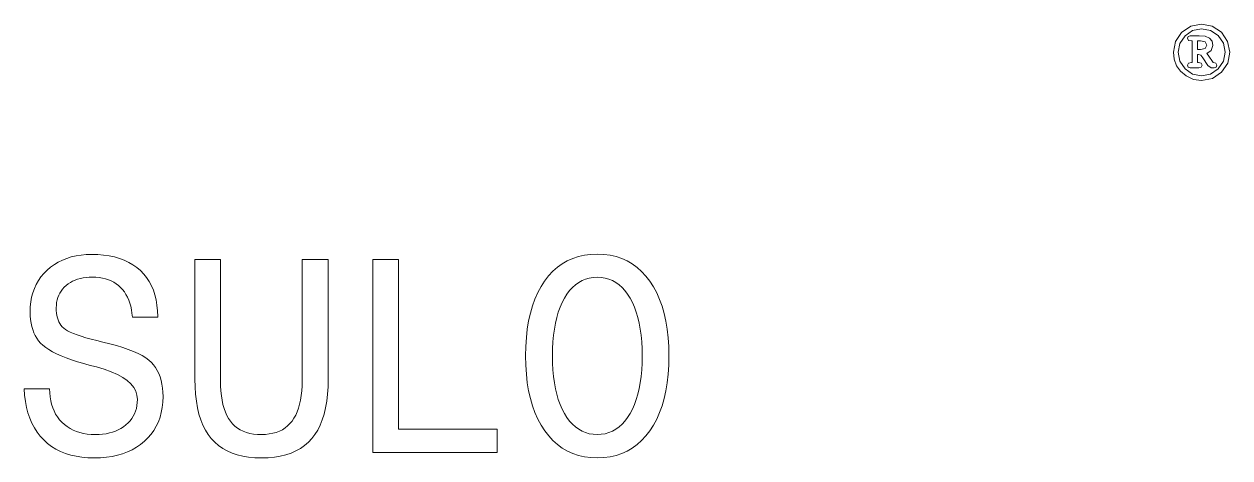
# Model space of a CAD drawing. Extents: x 100.7 to 163, y 115.9 to 138.3.
import ezdxf

# ---------------------------------------------------------------- set-up
doc = ezdxf.new("R2010")
doc.units = 0

msp = doc.modelspace()

# ---------------------------------------------------------------- linework, layer by layer
at = {"color": 7, "lineweight": 13}
for points in [[(160.060516, 136.832855), (160.100861, 136.469742), (160.226944, 136.136887), (160.433716, 135.849426), (160.716141, 135.612396), (161.094376, 135.430832), (161.518005, 135.370316), (162.072769, 135.476227), (162.541794, 135.798996), (162.864548, 136.278091), (162.97551, 136.832855), (162.859512, 137.392654), (162.546829, 137.866714), (162.067719, 138.179398), (161.518005, 138.290344), (160.958206, 138.179398), (160.484146, 137.861664), (160.166428, 137.387604)], [(161.518005, 138.048264), (161.976944, 137.952454), (162.375366, 137.695251), (162.637604, 137.296829), (162.733429, 136.832855), (162.637604, 136.373917), (162.375366, 135.97551), (161.976944, 135.708206), (161.518005, 135.617432), (161.054031, 135.708206), (160.66571, 135.97551), (160.398422, 136.368881), (160.302597, 136.832855), (160.393372, 137.291794), (160.66066, 137.690201), (161.054031, 137.952454)], [(161.311234, 136.303314), (161.311234, 136.716858), (161.356628, 136.716858), (161.477661, 136.681549), (161.583572, 136.545395), (161.840775, 136.157059), (162.017288, 136.030975), (162.163544, 136.030975), (162.259369, 136.066284), (162.299713, 136.167145), (162.254318, 136.268005), (162.128235, 136.303314), (162.108063, 136.303314), (161.850861, 136.691635), (161.790344, 136.767288), (162.012253, 136.92868), (162.097977, 137.190918), (162.052597, 137.412827), (161.916428, 137.569168), (161.69957, 137.659943), (161.391937, 137.690201), (160.922913, 137.690201), (160.822052, 137.649857), (160.786743, 137.554031), (160.832138, 137.443085), (160.98848, 137.422913), (161.023773, 137.422913), (161.023773, 136.303314), (160.98848, 136.303314), (160.832138, 136.273056), (160.786743, 136.167145), (160.822052, 136.066284), (160.922913, 136.030975), (161.366714, 136.030975), (161.497833, 136.061234), (161.543228, 136.167145), (161.492798, 136.268005), (161.356628, 136.303314)], [(161.311234, 137.422913), (161.457489, 137.422913), (161.69957, 137.367432), (161.780258, 137.201004), (161.694519, 137.029541), (161.452454, 136.97406), (161.311234, 136.97406)], [(102.059029, 119.437805), (102.065422, 119.224487), (102.08461, 119.020241), (102.116585, 118.82505), (102.161346, 118.638931), (102.218903, 118.461876), (102.289246, 118.293884), (102.372383, 118.134956), (102.468307, 117.9851), (102.577019, 117.844307), (102.698524, 117.712578), (102.830849, 117.591743), (102.972031, 117.483627), (103.122063, 117.388229), (103.280952, 117.30555), (103.4487, 117.235596), (103.625298, 117.178352), (103.810753, 117.133835), (104.005058, 117.102036), (104.208221, 117.082954), (104.420242, 117.076599), (104.613106, 117.081551), (104.798172, 117.096413), (104.975441, 117.121185), (105.144905, 117.155869), (105.306572, 117.200455), (105.460434, 117.254951), (105.606499, 117.319359), (105.744766, 117.393677), (105.875229, 117.477898), (105.997894, 117.572029), (106.110718, 117.674385), (106.211662, 117.783272), (106.300735, 117.898697), (106.377937, 118.02066), (106.443253, 118.149155), (106.496696, 118.284187), (106.538261, 118.425751), (106.567955, 118.57386), (106.58577, 118.728493), (106.591705, 118.889671), (106.570625, 119.106323), (106.507378, 119.312157), (106.40197, 119.507164), (106.254395, 119.691353), (106.064651, 119.864723), (105.832748, 120.027267), (105.558678, 120.178986), (105.242447, 120.319885), (104.884048, 120.449966), (104.483482, 120.569221), (104.401054, 120.591217), (104.322418, 120.612228), (104.247574, 120.632256), (104.176529, 120.651299), (104.109276, 120.669357), (104.045822, 120.686432), (103.986153, 120.70253), (103.93029, 120.717636), (103.878212, 120.731766), (103.829933, 120.744904), (103.502739, 120.841492), (103.198593, 120.940125), (102.917496, 121.040794), (102.659454, 121.143501), (102.424454, 121.248245), (102.212509, 121.355026), (102.023613, 121.463844), (101.857765, 121.574699), (101.714966, 121.687592), (101.595222, 121.802528), (101.492409, 121.92308), (101.400421, 122.052841), (101.319252, 122.191811), (101.248909, 122.339981), (101.189392, 122.49736), (101.140686, 122.663948), (101.102814, 122.839737), (101.075752, 123.024734), (101.059525, 123.218941), (101.054108, 123.422348), (101.062897, 123.682884), (101.089249, 123.933243), (101.133171, 124.173401), (101.194656, 124.403374), (101.27372, 124.623154), (101.370346, 124.832748), (101.484543, 125.03215), (101.616302, 125.221359), (101.765633, 125.400383), (101.932533, 125.569221), (102.113632, 125.72477), (102.30555, 125.863945), (102.508293, 125.986755), (102.721855, 126.093185), (102.946243, 126.183235), (103.18145, 126.25692), (103.427475, 126.314232), (103.684326, 126.355164), (103.952003, 126.379723), (104.230499, 126.387909), (104.547859, 126.379517), (104.850594, 126.354324), (105.138718, 126.312332), (105.412231, 126.253548), (105.67112, 126.177971), (105.91539, 126.085594), (106.145042, 125.976425), (106.360085, 125.850456), (106.560509, 125.707695), (106.746307, 125.548134), (106.915878, 125.37326), (107.067604, 125.18454), (107.201477, 124.981972), (107.317497, 124.765564), (107.415672, 124.535309), (107.495995, 124.291214), (107.558464, 124.033272), (107.603088, 123.76149), (107.629868, 123.475861), (107.638794, 123.176384), (107.638794, 123.148277), (106.331696, 123.148277), (106.311699, 123.343185), (106.282639, 123.52874), (106.244522, 123.704956), (106.197327, 123.871819), (106.141075, 124.029335), (106.075752, 124.177513), (106.001373, 124.316338), (105.917923, 124.445816), (105.825401, 124.565948), (105.723824, 124.676735), (105.613808, 124.777542), (105.495995, 124.867744), (105.370377, 124.947327), (105.236961, 125.016304), (105.095749, 125.074661), (104.946732, 125.122414), (104.789917, 125.159554), (104.625298, 125.186081), (104.452881, 125.202003), (104.272659, 125.207306), (104.10601, 125.202988), (103.946167, 125.190018), (103.793152, 125.168411), (103.646942, 125.138161), (103.507553, 125.099258), (103.374985, 125.05172), (103.249229, 124.995537), (103.130287, 124.93071), (103.018166, 124.857239), (102.912857, 124.775124), (102.816055, 124.685837), (102.729446, 124.590866), (102.653023, 124.490196), (102.586792, 124.383835), (102.530746, 124.271782), (102.484894, 124.154037), (102.449226, 124.030602), (102.423752, 123.901474), (102.40847, 123.766655), (102.403374, 123.626144), (102.407204, 123.48658), (102.418694, 123.354599), (102.437843, 123.230217), (102.464653, 123.113419), (102.499123, 123.004211), (102.541252, 122.902603), (102.591042, 122.808571), (102.648491, 122.722137), (102.7136, 122.643288), (102.786369, 122.572029), (102.875511, 122.504143), (102.989738, 122.435417), (103.129059, 122.365845), (103.293465, 122.295433), (103.482956, 122.224174), (103.69754, 122.152069), (103.93721, 122.079124), (104.201965, 122.005341), (104.491814, 121.93071), (104.806747, 121.855232), (105.174599, 121.764999), (105.516373, 121.671394), (105.832077, 121.574417), (106.121712, 121.474068), (106.385277, 121.370346), (106.622772, 121.263245), (106.83419, 121.152771), (107.019539, 121.038933), (107.17881, 120.921715), (107.312019, 120.801125), (107.426178, 120.673431), (107.52832, 120.534927), (107.618446, 120.38559), (107.696556, 120.225441), (107.76265, 120.054459), (107.816727, 119.872665), (107.858788, 119.680038), (107.888824, 119.476601), (107.906853, 119.262329), (107.912857, 119.037247), (107.903267, 118.752281), (107.874489, 118.479271), (107.82653, 118.218201), (107.759384, 117.969078), (107.67305, 117.731903), (107.567535, 117.506676), (107.442833, 117.293396), (107.298943, 117.092056), (107.135872, 116.902672), (106.953621, 116.725227), (106.755058, 116.562332), (106.543076, 116.41658), (106.317673, 116.287979), (106.07885, 116.176529), (105.826599, 116.082222), (105.560928, 116.005058), (105.28183, 115.945045), (104.989319, 115.902176), (104.68338, 115.876457), (104.364021, 115.867882), (104.038193, 115.877159), (103.726913, 115.904991), (103.430183, 115.95137), (103.147995, 116.016304), (102.880356, 116.099785), (102.627266, 116.201828), (102.388718, 116.322418), (102.164719, 116.461555), (101.955269, 116.619255), (101.760368, 116.795502), (101.581345, 116.988899), (101.419533, 117.198029), (101.274948, 117.422905), (101.147575, 117.663528), (101.037422, 117.919884), (100.944481, 118.191986), (100.868767, 118.479828), (100.810257, 118.783417), (100.768974, 119.102737), (100.744904, 119.437805)], [(126.626846, 121.138435), (126.636681, 121.62368), (126.666199, 122.087135), (126.715393, 122.528809), (126.784256, 122.9487), (126.872803, 123.346802), (126.981026, 123.723122), (127.108925, 124.077652), (127.2565, 124.4104), (127.423752, 124.721359), (127.61068, 125.010544), (127.814896, 125.27491), (128.034012, 125.511452), (128.268021, 125.720169), (128.516937, 125.901054), (128.780746, 126.054108), (129.059448, 126.179337), (129.353058, 126.276741), (129.66156, 126.346306), (129.984955, 126.388054), (130.323257, 126.401962), (130.661591, 126.387947), (130.985107, 126.345886), (131.293777, 126.275787), (131.587631, 126.17765), (131.866653, 126.051476), (132.130859, 125.897263), (132.380219, 125.715004), (132.614761, 125.504707), (132.834473, 125.266373), (133.039352, 125), (133.226959, 124.70903), (133.394806, 124.396904), (133.542908, 124.063629), (133.671265, 123.709206), (133.779861, 123.333626), (133.868729, 122.93689), (133.937836, 122.519005), (133.987213, 122.079971), (134.01683, 121.619781), (134.026703, 121.138435), (134.01683, 120.655762), (133.987213, 120.194374), (133.937836, 119.754288), (133.868729, 119.335487), (133.779861, 118.937981), (133.671265, 118.561768), (133.542908, 118.206848), (133.394806, 117.873222), (133.226959, 117.56089), (133.039352, 117.269852), (132.834473, 117.003479), (132.614761, 116.765144), (132.380219, 116.554848), (132.130859, 116.372589), (131.866653, 116.218376), (131.587631, 116.092201), (131.293777, 115.994064), (130.985107, 115.923965), (130.661591, 115.881905), (130.323257, 115.867882), (129.986267, 115.881905), (129.663956, 115.923965), (129.356323, 115.994064), (129.063385, 116.092201), (128.785141, 116.218376), (128.521576, 116.372589), (128.272705, 116.554848), (128.038513, 116.765144), (127.819008, 117.003479), (127.614197, 117.269852), (127.426598, 117.56089), (127.258743, 117.873222), (127.110641, 118.206848), (126.982292, 118.561768), (126.87368, 118.937981), (126.784821, 119.335487), (126.715706, 119.754288), (126.666336, 120.194374), (126.636719, 120.655762)], [(109.557274, 119.943779), (109.557274, 126.127899), (110.878426, 126.127899), (110.878426, 119.866478), (110.883629, 119.589912), (110.899223, 119.328041), (110.925232, 119.080849), (110.961632, 118.848351), (111.00843, 118.630531), (111.065636, 118.427406), (111.13324, 118.238968), (111.211243, 118.065216), (111.299652, 117.906151), (111.398453, 117.761772), (111.508011, 117.631584), (111.62867, 117.515106), (111.760437, 117.412331), (111.903305, 117.323257), (112.057274, 117.247894), (112.222343, 117.186226), (112.398521, 117.13826), (112.5858, 117.104004), (112.784187, 117.08345), (112.993675, 117.076599), (113.200493, 117.083557), (113.396484, 117.104424), (113.581657, 117.139214), (113.756012, 117.187912), (113.919533, 117.250526), (114.072243, 117.327057), (114.214127, 117.417496), (114.345184, 117.521851), (114.465424, 117.640129), (114.574844, 117.772308), (114.673645, 117.91848), (114.762054, 118.078705), (114.840057, 118.252983), (114.907661, 118.441322), (114.964859, 118.643707), (115.011665, 118.860153), (115.048065, 119.090652), (115.074066, 119.335205), (115.089668, 119.593811), (115.094872, 119.866478), (115.094872, 126.127899), (116.437103, 126.127899), (116.437103, 119.943779), (116.428673, 119.538582), (116.403374, 119.155022), (116.361206, 118.793114), (116.302177, 118.452843), (116.22628, 118.134224), (116.133522, 117.837242), (116.023895, 117.561913), (115.8974, 117.30822), (115.754044, 117.07618), (115.593819, 116.865776), (115.416023, 116.676178), (115.219955, 116.506531), (115.005623, 116.35685), (114.77301, 116.227127), (114.522133, 116.117355), (114.252983, 116.02755), (113.965569, 115.957695), (113.659874, 115.907799), (113.335907, 115.877861), (112.993675, 115.867882), (112.654076, 115.877861), (112.332397, 115.907799), (112.028641, 115.957695), (111.742798, 116.02755), (111.474876, 116.117355), (111.224876, 116.227127), (110.992798, 116.35685), (110.778641, 116.506531), (110.582397, 116.676178), (110.404076, 116.865776), (110.243179, 117.07618), (110.099228, 117.30822), (109.972206, 117.561913), (109.862122, 117.837242), (109.768974, 118.134224), (109.692764, 118.452843), (109.633484, 118.793114), (109.591148, 119.155022), (109.565742, 119.538582)], [(118.742096, 116.141953), (118.742096, 126.127899), (120.063248, 126.127899), (120.063248, 117.35067), (125.158112, 117.35067), (125.158112, 116.141953)], [(128.011246, 121.138435), (128.017456, 120.767113), (128.036118, 120.412086), (128.067215, 120.073364), (128.110748, 119.750946), (128.166718, 119.444832), (128.235138, 119.155022), (128.315979, 118.881516), (128.409271, 118.624313), (128.514999, 118.383415), (128.633163, 118.158821), (128.762024, 117.953194), (128.89978, 117.769218), (129.046478, 117.606888), (129.202103, 117.466194), (129.366653, 117.347153), (129.540131, 117.249756), (129.722519, 117.173996), (129.913849, 117.119888), (130.11409, 117.087418), (130.323257, 117.076599), (130.533768, 117.087456), (130.735199, 117.120026), (130.927582, 117.174316), (131.110886, 117.250313), (131.285141, 117.34803), (131.450317, 117.467461), (131.60643, 117.608604), (131.753479, 117.771469), (131.891464, 117.956039), (132.020386, 118.162331), (132.13855, 118.387527), (132.244263, 118.628815), (132.337555, 118.886192), (132.418411, 119.15966), (132.486816, 119.449226), (132.542786, 119.754883), (132.586334, 120.07663), (132.617432, 120.414474), (132.636078, 120.76841), (132.642303, 121.138435), (132.636078, 121.509804), (132.617432, 121.864929), (132.586334, 122.203827), (132.542786, 122.526489), (132.486816, 122.832924), (132.418411, 123.123123), (132.337555, 123.397079), (132.244263, 123.654816), (132.13855, 123.896309), (132.020386, 124.121574), (131.891464, 124.327866), (131.753479, 124.512436), (131.60643, 124.675293), (131.450317, 124.816444), (131.285141, 124.935875), (131.110886, 125.033592), (130.927582, 125.109589), (130.735199, 125.163879), (130.533768, 125.196449), (130.323257, 125.207306), (130.11409, 125.196487), (129.913849, 125.164017), (129.722519, 125.109909), (129.540131, 125.034149), (129.366653, 124.936752), (129.202103, 124.817711), (129.046478, 124.677017), (128.89978, 124.514687), (128.762024, 124.330711), (128.633163, 124.125084), (128.514999, 123.900421), (128.409271, 123.659309), (128.315979, 123.401756), (128.235138, 123.127754), (128.166718, 122.837311), (128.110748, 122.530426), (128.067215, 122.2071), (128.036118, 121.867325), (128.017456, 121.511101)]]:
    msp.add_lwpolyline(points, close=True, dxfattribs=at)

doc.saveas('drawing.dxf')
